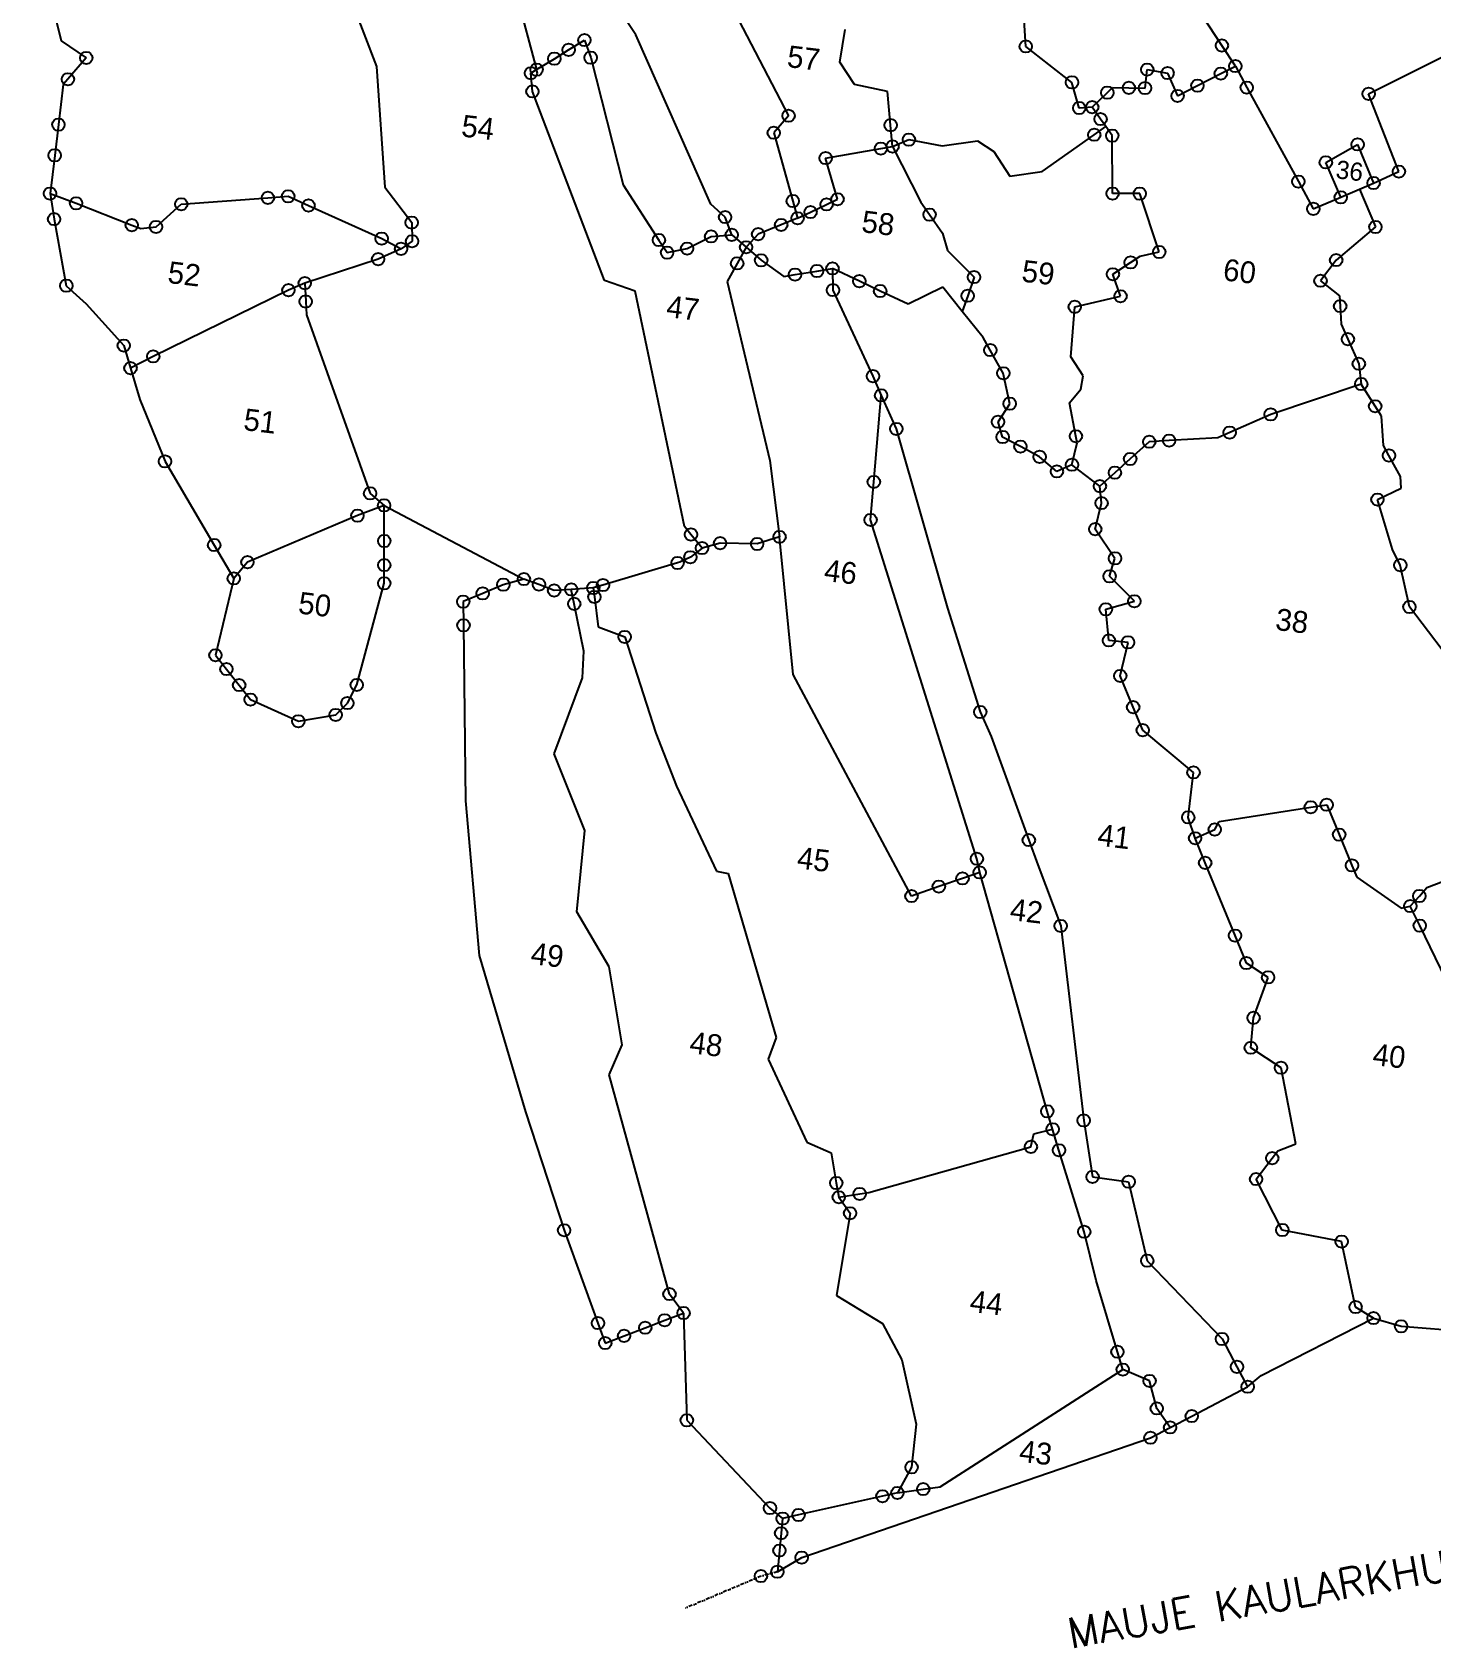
# Model space of a CAD drawing. Header units: metres. Extents: x 266699 to 267923, y 2141560 to 2142908.
# Drawn here: x 266699 to 267291, y 2141752 to 2142436 of the extents above; entities that cross this region are included whole.
import ezdxf

# ---------------------------------------------------------------- set-up
doc = ezdxf.new("R2010")
doc.units = ezdxf.units.M
doc.header["$LTSCALE"] = 0.3
doc.linetypes.add('DIVIDE', pattern=[1.25, 0.5, -0.25, 0, -0.25, 0, -0.25])
for name, color, linetype in [('POLY_PARCEL', 6, 'Continuous'), ('SYM_STONE', 1, 'Continuous'), ('TEXT_MAPOUT', 7, 'Continuous'), ('TEXT_PARCEL', 7, 'Continuous'), ('V_BOUND_LINE', 7, 'Continuous'), ('V_DIVIDE_LINE', 7, 'DIVIDE')]:
    doc.layers.add(name, color=color, linetype=linetype)
doc.styles.get("Standard").update_dxf_attribs({"font": 'simplex.shx'})
doc.styles.add('TEXT_MAP', font='', dxfattribs={"height": 1.8})
doc.styles.get('TEXT_MAP').set_extended_font_data('Kruti Dev 050')

msp = doc.modelspace()

# ---------------------------------------------------------------- linework, layer by layer
at = {"layer": 'POLY_PARCEL'}
for p, q in [((266804.32, 2142527.02), (266844.8, 2142421.33)), ((266895.31, 2142484.28), (266912.53, 2142420.04)), ((266977.18, 2142481.13), (267019.13, 2142400.56)), ((267202.47, 2142430.27), (267176.3, 2142470.42)), ((266954.47, 2142434.82), (266936.51, 2142462.03)), ((267119.5, 2142429.89), (267118.19, 2142450.14)), ((267040.81, 2142423.16), (267043.09, 2142437.1)), ((266926.09, 2142428.42), (266932.78, 2142432.56)), ((266932.78, 2142432.56), (266935.41, 2142425.12)), ((266986.18, 2142363.18), (266954.47, 2142434.82)), ((267139.05, 2142414.67), (267119.5, 2142429.89)), ((267208.16, 2142421.55), (267202.47, 2142430.27)), ((266912.53, 2142420.04), (266920.04, 2142424.68)), ((266920.04, 2142424.68), (266926.09, 2142428.42)), ((266935.41, 2142425.12), (266949.11, 2142371.26)), ((267047.05, 2142413.82), (267040.81, 2142423.16)), ((267264.56, 2142409.81), (267299.42, 2142427.28)), ((266844.8, 2142421.33), (266848.29, 2142370.31)), ((266910.12, 2142418.54), (266912.53, 2142420.04)), ((266910.78, 2142410.82), (266910.12, 2142418.54)), ((267169.94, 2142412.25), (267170.87, 2142420.06)), ((267170.87, 2142420.06), (267179.51, 2142418.58)), ((267179.51, 2142418.58), (267183.71, 2142408.93)), ((267192.12, 2142413.27), (267202.01, 2142418.38)), ((267202.01, 2142418.38), (267208.16, 2142421.55)), ((267208.16, 2142421.55), (267212.97, 2142412.45)), ((266941.23, 2142330.89), (266910.78, 2142410.82)), ((267061.04, 2142410.86), (267047.05, 2142413.82)), ((267062.33, 2142396.55), (267061.04, 2142410.86)), ((267142.1, 2142403.82), (267139.05, 2142414.67)), ((267147.6, 2142404.17), (267154, 2142410.3)), ((267154, 2142410.3), (267156.24, 2142412.45)), ((267156.24, 2142412.45), (267163.13, 2142412.35)), ((267163.13, 2142412.35), (267169.94, 2142412.25)), ((267183.71, 2142408.93), (267192.12, 2142413.27)), ((267212.97, 2142412.45), (267234.82, 2142372.69)), ((267277.36, 2142376.91), (267264.56, 2142409.81)), ((267147.6, 2142404.17), (267142.1, 2142403.82)), ((267151.14, 2142399.15), (267147.6, 2142404.17)), ((267019.13, 2142400.56), (267012.85, 2142393.34)), ((267063.15, 2142387.53), (267062.33, 2142396.55)), ((267148.47, 2142392.48), (267153.4, 2142395.93)), ((267153.4, 2142395.93), (267151.14, 2142399.15)), ((267156.09, 2142392.12), (267153.4, 2142395.93)), ((267012.85, 2142393.34), (267020.92, 2142364.46)), ((267063.15, 2142387.53), (267070.05, 2142390.43)), ((267070.05, 2142390.43), (267084.16, 2142387.78)), ((267084.16, 2142387.78), (267099.05, 2142389.93)), ((267099.05, 2142389.93), (267105.93, 2142385.46)), ((267126.37, 2142377.01), (267148.47, 2142392.48)), ((267156.23, 2142367.62), (267156.09, 2142392.12)), ((267034.83, 2142382.62), (267058.2, 2142386.67)), ((267039.84, 2142365.24), (267034.83, 2142382.62)), ((267058.2, 2142386.67), (267063.15, 2142387.53)), ((267063.15, 2142387.53), (267075.12, 2142364.01)), ((267105.93, 2142385.46), (267112.76, 2142375.02)), ((267246.44, 2142380.82), (267259.9, 2142388.41)), ((267259.9, 2142388.41), (267266.64, 2142372.08)), ((267112.76, 2142375.02), (267126.37, 2142377.01)), ((267252.76, 2142366.04), (267246.44, 2142380.82)), ((267266.64, 2142372.08), (267277.36, 2142376.91)), ((266848.29, 2142370.31), (266859.68, 2142355.34)), ((266949.11, 2142371.26), (266964.28, 2142347.97)), ((267234.82, 2142372.69), (267241.15, 2142361.17)), ((267252.76, 2142366.04), (267260.66, 2142369.48)), ((267260.66, 2142369.48), (267266.64, 2142372.08)), ((267260.66, 2142369.48), (267267.43, 2142353.49)), ((266706.66, 2142367.63), (266717.69, 2142363.49)), ((266717.69, 2142363.49), (266741.25, 2142354.25)), ((266751.51, 2142353.51), (266762.19, 2142363.11)), ((266762.19, 2142363.11), (266798.84, 2142365.82)), ((266798.84, 2142365.82), (266807.43, 2142366.46)), ((266807.43, 2142366.46), (266816.02, 2142362.57)), ((266816.02, 2142362.57), (266846.98, 2142348.57)), ((266992.28, 2142357.67), (266986.18, 2142363.18)), ((267020.92, 2142364.46), (267022.96, 2142357.17)), ((267028.43, 2142359.78), (267035.2, 2142363.02)), ((267035.2, 2142363.02), (267039.84, 2142365.24)), ((267075.12, 2142364.01), (267078.81, 2142358.7)), ((267167.71, 2142367.59), (267156.23, 2142367.62)), ((267175.96, 2142342.9), (267167.71, 2142367.59)), ((267241.15, 2142361.17), (267252.76, 2142366.04)), ((266859.68, 2142355.34), (266859.84, 2142347.43)), ((266995.09, 2142350.16), (266992.28, 2142357.67)), ((267022.96, 2142357.17), (267016, 2142354.36)), ((267022.96, 2142357.17), (267028.43, 2142359.78)), ((267078.81, 2142358.7), (267084.28, 2142350.84)), ((266741.25, 2142354.25), (266745.11, 2142352.85)), ((266745.11, 2142352.85), (266751.51, 2142353.51)), ((266846.98, 2142348.57), (266855.19, 2142344.23)), ((266964.28, 2142347.97), (266967.76, 2142342.62)), ((266976.2, 2142344.35), (266986.34, 2142349.48)), ((266986.34, 2142349.48), (266995.09, 2142350.16)), ((266995.09, 2142350.16), (267001.17, 2142344.91)), ((267006.26, 2142350.44), (267001.17, 2142344.91)), ((267016, 2142354.36), (267006.26, 2142350.44)), ((267084.28, 2142350.84), (267086.38, 2142343.47)), ((267267.43, 2142353.49), (267250.81, 2142339.47)), ((266855.19, 2142344.23), (266845.48, 2142339.86)), ((266859.84, 2142347.43), (266855.19, 2142344.23)), ((266967.76, 2142342.62), (266976.2, 2142344.35)), ((267001.17, 2142344.91), (266997.38, 2142338.09)), ((267001.17, 2142344.91), (267007.55, 2142339.39)), ((267086.38, 2142343.47), (267097.59, 2142332.27)), ((267163.86, 2142338.47), (267167.94, 2142341.19)), ((267167.94, 2142341.19), (267175.96, 2142342.9)), ((266845.48, 2142339.86), (266814.45, 2142329.71)), ((266997.38, 2142338.09), (266993.1, 2142330.38)), ((267007.55, 2142339.39), (267017.2, 2142332.57)), ((267021.86, 2142333.34), (267031.16, 2142334.86)), ((267031.16, 2142334.86), (267037.73, 2142335.94)), ((267049.09, 2142330.56), (267037.73, 2142335.94)), ((267037.73, 2142335.94), (267037.92, 2142326.79)), ((267156.36, 2142333.49), (267163.86, 2142338.47)), ((267250.81, 2142339.47), (267244.18, 2142330.74)), ((266814.45, 2142329.71), (266807.55, 2142326.75)), ((266814.45, 2142329.71), (266814.84, 2142321.96)), ((266954.3, 2142326.3), (266941.23, 2142330.89)), ((266993.1, 2142330.38), (267011.2, 2142254.74)), ((267017.2, 2142332.57), (267021.86, 2142333.34)), ((267057.89, 2142326.4), (267049.09, 2142330.56)), ((267084.39, 2142328.08), (267069.75, 2142320.8)), ((267092.62, 2142317.66), (267084.39, 2142328.08)), ((267097.59, 2142332.27), (267094.91, 2142324.39)), ((267159.6, 2142324.18), (267156.36, 2142333.49)), ((267244.18, 2142330.74), (267252.24, 2142324.37)), ((266807.55, 2142326.75), (266750.32, 2142298.74)), ((266814.84, 2142321.96), (266815.11, 2142316.3)), ((266975.09, 2142226.76), (266954.3, 2142326.3)), ((267037.92, 2142326.79), (267054.85, 2142290.38)), ((267069.75, 2142320.8), (267057.89, 2142326.4)), ((267094.91, 2142324.39), (267092.62, 2142317.66)), ((267140.2, 2142319.7), (267159.6, 2142324.18)), ((267252.24, 2142324.37), (267252.5, 2142320)), ((266815.11, 2142316.3), (266842.09, 2142240.79)), ((267101.5, 2142306.7), (267092.62, 2142317.66)), ((267138.62, 2142298.54), (267140.2, 2142319.7)), ((267252.5, 2142320), (267252.96, 2142312.42)), ((267252.96, 2142312.42), (267255.79, 2142306.03)), ((267104.49, 2142301.39), (267101.5, 2142306.7)), ((267109.99, 2142291.61), (267104.49, 2142301.39)), ((267255.79, 2142306.03), (267260.4, 2142295.61)), ((266750.32, 2142298.74), (266740.72, 2142293.75)), ((267143.8, 2142290.56), (267138.62, 2142298.54)), ((267260.4, 2142295.61), (267261.43, 2142287.05)), ((267054.85, 2142290.38), (267058.29, 2142282.26)), ((267112.68, 2142278.73), (267109.99, 2142291.61)), ((267142.78, 2142284.88), (267143.8, 2142290.56)), ((267261.43, 2142287.05), (267223.12, 2142274.19)), ((267267.32, 2142277.63), (267261.43, 2142287.05)), ((267055.2, 2142245.62), (267058.29, 2142282.26)), ((267058.29, 2142282.26), (267064.72, 2142268.07)), ((267138.02, 2142279.15), (267142.78, 2142284.88)), ((267107.75, 2142271.07), (267112.68, 2142278.73)), ((267140.7, 2142264.97), (267138.02, 2142279.15)), ((267223.12, 2142274.19), (267205.77, 2142266.52)), ((267269.95, 2142273.42), (267267.32, 2142277.63)), ((267270.86, 2142260.99), (267269.95, 2142273.42)), ((267064.72, 2142268.07), (267086.38, 2142192.23)), ((267109.71, 2142264.63), (267107.75, 2142271.07)), ((267205.77, 2142266.52), (267200.79, 2142264.32)), ((267117.23, 2142260.6), (267109.71, 2142264.63)), ((267125.36, 2142256.24), (267117.23, 2142260.6)), ((267139.05, 2142252.88), (267141.23, 2142262.16)), ((267141.23, 2142262.16), (267140.7, 2142264.97)), ((267171.75, 2142262.62), (267163.66, 2142255.34)), ((267180.15, 2142263.11), (267171.75, 2142262.62)), ((267200.79, 2142264.32), (267180.15, 2142263.11)), ((267273.16, 2142256.8), (267270.86, 2142260.99)), ((267011.2, 2142254.74), (267015.33, 2142222.37)), ((267132.65, 2142250.07), (267125.36, 2142256.24)), ((267139.05, 2142252.88), (267132.65, 2142250.07)), ((267150.86, 2142243.83), (267139.05, 2142252.88)), ((267163.66, 2142255.34), (267157.19, 2142249.53)), ((267278.01, 2142247.98), (267273.16, 2142256.8)), ((267053.84, 2142229.54), (267055.2, 2142245.62)), ((267157.19, 2142249.53), (267150.86, 2142243.83)), ((267278.29, 2142242.93), (267278.01, 2142247.98)), ((266842.09, 2142240.79), (266847.99, 2142235.71)), ((267151.56, 2142236.68), (267150.86, 2142243.83)), ((267268.29, 2142238.16), (267278.29, 2142242.93)), ((266847.99, 2142235.71), (266836.72, 2142231.36)), ((267148.88, 2142225.65), (267151.56, 2142236.68)), ((267274.68, 2142216.99), (267268.29, 2142238.16)), ((266836.72, 2142231.36), (266790.18, 2142211.68)), ((266977.84, 2142223.39), (266975.09, 2142226.76)), ((267098.82, 2142086.21), (267053.84, 2142229.54)), ((267157.24, 2142213.3), (267148.88, 2142225.65)), ((266982.52, 2142217.65), (266977.84, 2142223.39)), ((266990.17, 2142219.71), (266982.52, 2142217.65)), ((267005.82, 2142219.37), (266990.17, 2142219.71)), ((267015.33, 2142222.37), (267005.82, 2142219.37)), ((267021.09, 2142164.11), (267015.33, 2142222.37)), ((266790.18, 2142211.68), (266784.4, 2142204.81)), ((266972.18, 2142211.33), (266940.61, 2142201.97)), ((266973.12, 2142211.61), (266972.18, 2142211.33)), ((266977.59, 2142213.77), (266973.12, 2142211.61)), ((266982.52, 2142217.65), (266977.59, 2142213.77)), ((267154.97, 2142205.7), (267157.24, 2142213.3)), ((267277.96, 2142210.41), (267274.68, 2142216.99)), ((266913.54, 2142202.22), (266907.17, 2142204.52)), ((267165.44, 2142195.14), (267154.97, 2142205.7)), ((267281.81, 2142192.72), (267277.96, 2142210.41)), ((266919.96, 2142199.69), (266913.54, 2142202.22)), ((266927.2, 2142200.16), (266919.96, 2142199.69)), ((266936.51, 2142200.76), (266927.2, 2142200.16)), ((266928.45, 2142194.06), (266927.2, 2142200.16)), ((266940.61, 2142201.97), (266936.51, 2142200.76)), ((266936.51, 2142200.76), (266936.98, 2142196.96)), ((266932.58, 2142174.01), (266928.45, 2142194.06)), ((266936.98, 2142196.96), (266938.54, 2142184.33)), ((267086.38, 2142192.23), (267100.22, 2142148.3)), ((267153.37, 2142191.74), (267165.44, 2142195.14)), ((267154.67, 2142178.57), (267153.37, 2142191.74)), ((267303.64, 2142163.96), (267281.81, 2142192.72)), ((266938.54, 2142184.33), (266949.8, 2142180.07)), ((266949.8, 2142180.07), (266963, 2142139.36)), ((267162.75, 2142177.76), (267154.67, 2142178.57)), ((267159.45, 2142163.55), (267162.75, 2142177.76)), ((266931.88, 2142162.81), (266932.58, 2142174.01)), ((267071.15, 2142070.41), (267021.09, 2142164.11)), ((267164.93, 2142150.34), (267159.45, 2142163.55)), ((266920, 2142130.58), (266931.88, 2142162.81)), ((267168.97, 2142140.61), (267164.93, 2142150.34)), ((267100.22, 2142148.3), (267104.81, 2142137.99)), ((266963, 2142139.36), (266971.72, 2142116.9)), ((267104.81, 2142137.99), (267120.78, 2142094.1)), ((267190.45, 2142122.74), (267168.97, 2142140.61)), ((266932.99, 2142098.2), (266920, 2142130.58)), ((267188.25, 2142103.72), (267190.45, 2142122.74)), ((266971.72, 2142116.9), (266988.61, 2142080.9)), ((267240.05, 2142107.99), (267246.81, 2142109.03)), ((267246.81, 2142109.03), (267252.08, 2142096.41)), ((267191.13, 2142094.9), (267188.25, 2142103.72)), ((267199.44, 2142098.59), (267201.29, 2142102.01)), ((267201.29, 2142102.01), (267240.05, 2142107.99)), ((266929.57, 2142063.79), (266932.99, 2142098.2)), ((267191.13, 2142094.9), (267199.44, 2142098.59)), ((267252.08, 2142096.41), (267257.51, 2142083.39)), ((267120.78, 2142094.1), (267124.57, 2142083.68)), ((267195.4, 2142084.48), (267191.13, 2142094.9)), ((267099.99, 2142080.4), (267098.82, 2142086.21)), ((267124.57, 2142083.68), (267134.27, 2142057.8)), ((267208.03, 2142053.71), (267195.4, 2142084.48)), ((267257.51, 2142083.39), (267259.62, 2142078.35)), ((266988.61, 2142080.9), (266993.51, 2142079.94)), ((266993.51, 2142079.94), (267013.9, 2142010.64)), ((267082.72, 2142074.42), (267071.15, 2142070.41)), ((267092.73, 2142077.89), (267082.72, 2142074.42)), ((267099.99, 2142080.4), (267092.73, 2142077.89)), ((267128.59, 2141979.35), (267099.99, 2142080.4)), ((267259.62, 2142078.35), (267278.37, 2142065.29)), ((267289.21, 2142073.98), (267305.07, 2142080.16)), ((267282.19, 2142066.18), (267286.02, 2142070.44)), ((267286.02, 2142070.44), (267289.21, 2142073.98)), ((266943.26, 2142040.5), (266929.57, 2142063.79)), ((267278.37, 2142065.29), (267282.19, 2142066.18)), ((267286.2, 2142057.91), (267282.19, 2142066.18)), ((267134.27, 2142057.8), (267143.99, 2141975.51)), ((267306.08, 2142016.93), (267286.2, 2142057.91)), ((267212.81, 2142042.05), (267208.03, 2142053.71)), ((266948.75, 2142007.45), (266943.26, 2142040.5)), ((267222.01, 2142036.03), (267212.81, 2142042.05)), ((267215.86, 2142018.91), (267222.01, 2142036.03)), ((267214.72, 2142006.26), (267215.86, 2142018.91)), ((266943.28, 2141994.72), (266948.75, 2142007.45)), ((267013.9, 2142010.64), (267010.53, 2142001.39)), ((267227.49, 2141997.77), (267214.72, 2142006.26)), ((267010.53, 2142001.39), (267026.88, 2141966.25)), ((266968.75, 2141902.02), (266943.28, 2141994.72)), ((267233.7, 2141965.62), (267227.49, 2141997.77)), ((267130.87, 2141971.76), (267128.59, 2141979.35)), ((267143.99, 2141975.51), (267147.76, 2141951.59)), ((267026.88, 2141966.25), (267037.1, 2141961.83)), ((267121.68, 2141964.32), (267122.92, 2141969.83)), ((267122.92, 2141969.83), (267130.87, 2141971.76)), ((267133.54, 2141962.89), (267130.87, 2141971.76)), ((267226.2, 2141962.68), (267233.7, 2141965.62)), ((267037.1, 2141961.83), (267039.32, 2141949.03)), ((267053.03, 2141945.04), (267121.68, 2141964.32)), ((267144.23, 2141928.42), (267133.54, 2141962.89)), ((267216.92, 2141950.68), (267223.76, 2141959.54)), ((267223.76, 2141959.54), (267226.2, 2141962.68)), ((267147.76, 2141951.59), (267163.01, 2141949.56)), ((267039.32, 2141949.03), (267040.37, 2141943)), ((267049.22, 2141944.42), (267053.03, 2141945.04)), ((267163.01, 2141949.56), (267170.89, 2141916.16)), ((267228.04, 2141929.14), (267216.92, 2141950.68)), ((267040.37, 2141943), (267049.22, 2141944.42)), ((267040.37, 2141943), (267045.15, 2141936.25)), ((267045.15, 2141936.25), (267039.37, 2141901.37)), ((267149.27, 2141907.81), (267144.23, 2141928.42)), ((267253.13, 2141924.24), (267228.04, 2141929.14)), ((267259.05, 2141896.52), (267253.13, 2141924.24)), ((267170.89, 2141916.16), (267202.53, 2141883.03)), ((267158.28, 2141877.61), (267149.27, 2141907.81)), ((266974.7, 2141894.02), (266968.75, 2141902.02)), ((267039.37, 2141901.37), (267058.94, 2141889.52)), ((267266.64, 2141891.89), (267259.05, 2141896.52)), ((267058.94, 2141889.52), (267066.99, 2141874.18)), ((267160.53, 2141870.08), (267158.28, 2141877.61)), ((267202.53, 2141883.03), (267208.85, 2141871.25)), ((267066.99, 2141874.18), (267073.09, 2141846.95)), ((267083.22, 2141820.54), (267160.53, 2141870.08)), ((267171.89, 2141865.28), (267160.53, 2141870.08)), ((267208.85, 2141871.25), (267213.36, 2141862.84)), ((267174.92, 2141853.66), (267171.89, 2141865.28)), ((267180.57, 2141845.61), (267174.92, 2141853.66)), ((267073.09, 2141846.95), (267071.19, 2141828.75)), ((267071.19, 2141828.75), (267065.18, 2141817.91)), ((267058.87, 2141816.51), (267023.37, 2141808.57)), ((267065.18, 2141817.91), (267058.87, 2141816.51)), ((267065.18, 2141817.91), (267076.11, 2141819.51)), ((267076.11, 2141819.51), (267083.22, 2141820.54)), ((267023.37, 2141808.57), (267016.62, 2141807.06))]:
    msp.add_line(p, q, dxfattribs=at)
at = {"layer": 'SYM_STONE'}
for centre in [(266926.09, 2142428.42), (266932.78, 2142432.56), (267119.5, 2142429.89), (267202.47, 2142430.27), (266722, 2142425), (266920.04, 2142424.68), (266935.41, 2142425.12), (267208.16, 2142421.55), (266714.24, 2142415.98), (266910.12, 2142418.54), (266912.53, 2142420.04), (267139.05, 2142414.67), (267170.87, 2142420.06), (267179.51, 2142418.58), (267202.01, 2142418.38), (266910.78, 2142410.82), (267154, 2142410.3), (267163.13, 2142412.35), (267169.94, 2142412.25), (267183.71, 2142408.93), (267192.12, 2142413.27), (267212.97, 2142412.45), (267264.56, 2142409.81), (267019.13, 2142400.56), (267142.1, 2142403.82), (267147.6, 2142404.17), (266710.22, 2142396.78), (267012.85, 2142393.34), (267062.33, 2142396.55), (267151.14, 2142399.15), (267058.2, 2142386.67), (267063.15, 2142387.53), (267070.05, 2142390.43), (267148.47, 2142392.48), (267156.09, 2142392.12), (267259.9, 2142388.41), (266708.63, 2142383.79), (267034.83, 2142382.62), (267246.44, 2142380.82), (267234.82, 2142372.69), (267277.36, 2142376.91), (266706.66, 2142367.63), (266798.84, 2142365.82), (266807.43, 2142366.46), (267156.23, 2142367.62), (267167.71, 2142367.59), (267252.76, 2142366.04), (267266.64, 2142372.08), (266717.69, 2142363.49), (266762.19, 2142363.11), (266816.02, 2142362.57), (267020.92, 2142364.46), (267028.43, 2142359.78), (267035.2, 2142363.02), (267039.84, 2142365.24), (267241.15, 2142361.17), (266708.38, 2142356.81), (266741.25, 2142354.25), (266751.51, 2142353.51), (266859.68, 2142355.34), (266992.28, 2142357.67), (267016, 2142354.36), (267022.96, 2142357.17), (267078.81, 2142358.7), (267267.43, 2142353.49), (266846.98, 2142348.57), (266859.84, 2142347.43), (266964.28, 2142347.97), (266986.34, 2142349.48), (266995.09, 2142350.16), (267006.26, 2142350.44), (266845.48, 2142339.86), (266855.19, 2142344.23), (266967.76, 2142342.62), (266976.2, 2142344.35), (267001.17, 2142344.91), (267007.55, 2142339.39), (267163.86, 2142338.47), (267175.96, 2142342.9), (267250.81, 2142339.47), (266997.38, 2142338.09), (267021.86, 2142333.34), (267031.16, 2142334.86), (267037.73, 2142335.94), (267097.59, 2142332.27), (267156.36, 2142333.49), (266713.56, 2142328.65), (266807.55, 2142326.75), (266814.45, 2142329.71), (267037.92, 2142326.79), (267049.09, 2142330.56), (267057.89, 2142326.4), (267244.18, 2142330.74), (266814.84, 2142321.96), (267094.91, 2142324.39), (267140.2, 2142319.7), (267159.6, 2142324.18), (267252.5, 2142320), (267255.79, 2142306.03), (266737.86, 2142303.31), (266750.32, 2142298.74), (267104.49, 2142301.39), (266740.72, 2142293.75), (267109.99, 2142291.61), (267260.4, 2142295.61), (267054.85, 2142290.38), (267261.43, 2142287.05), (267058.29, 2142282.26), (267112.68, 2142278.73), (267267.32, 2142277.63), (267107.75, 2142271.07), (267223.12, 2142274.19), (267064.72, 2142268.07), (267109.71, 2142264.63), (267140.7, 2142264.97), (267205.77, 2142266.52), (267117.23, 2142260.6), (267171.75, 2142262.62), (267180.15, 2142263.11), (267273.16, 2142256.8), (266755.32, 2142254.32), (267125.36, 2142256.24), (267132.65, 2142250.07), (267139.05, 2142252.88), (267157.19, 2142249.53), (267163.66, 2142255.34), (267055.2, 2142245.62), (267150.86, 2142243.83), (266842.09, 2142240.79), (267151.56, 2142236.68), (267268.29, 2142238.16), (266836.72, 2142231.36), (266847.99, 2142235.71), (267053.84, 2142229.54), (266977.84, 2142223.39), (267015.33, 2142222.37), (267148.88, 2142225.65), (266776.11, 2142218.93), (266848.08, 2142220.64), (266982.52, 2142217.65), (266990.17, 2142219.71), (267005.82, 2142219.37), (266790.18, 2142211.68), (266848.08, 2142210.45), (266972.18, 2142211.33), (266977.59, 2142213.77), (267157.24, 2142213.3), (267277.96, 2142210.41), (266784.4, 2142204.81), (266848.07, 2142202.74), (266898.44, 2142202.15), (266907.17, 2142204.52), (266913.54, 2142202.22), (266940.61, 2142201.97), (267154.97, 2142205.7), (266881.48, 2142194.97), (266889.72, 2142198.46), (266919.96, 2142199.69), (266927.2, 2142200.16), (266936.51, 2142200.76), (266936.98, 2142196.96), (267165.44, 2142195.14), (266928.45, 2142194.06), (267153.37, 2142191.74), (267281.81, 2142192.72), (266881.6, 2142184.96), (266949.8, 2142180.07), (267154.67, 2142178.57), (267162.75, 2142177.76), (266776.66, 2142172.3), (266781.3, 2142166.45), (267159.45, 2142163.55), (266786.68, 2142159.66), (266836.46, 2142159.74), (266791.51, 2142153.55), (266827.53, 2142147.06), (266832.47, 2142152.04), (267100.22, 2142148.3), (267164.93, 2142150.34), (266811.73, 2142144.4), (267168.97, 2142140.61), (267190.45, 2142122.74), (267240.05, 2142107.99), (267246.81, 2142109.03), (267188.25, 2142103.72), (267120.78, 2142094.1), (267191.13, 2142094.9), (267199.44, 2142098.59), (267252.08, 2142096.41), (267098.82, 2142086.21), (267099.99, 2142080.4), (267195.4, 2142084.48), (267257.51, 2142083.39), (267082.72, 2142074.42), (267092.73, 2142077.89), (267071.15, 2142070.41), (267282.19, 2142066.18), (267286.02, 2142070.44), (267134.27, 2142057.8), (267208.03, 2142053.71), (267286.2, 2142057.91), (267212.81, 2142042.05), (267222.01, 2142036.03), (267215.86, 2142018.91), (267214.72, 2142006.26), (267227.49, 2141997.77), (267128.59, 2141979.35), (267130.87, 2141971.76), (267143.99, 2141975.51), (267121.68, 2141964.32), (267133.54, 2141962.89), (267223.76, 2141959.54), (267039.32, 2141949.03), (267147.76, 2141951.59), (267163.01, 2141949.56), (267216.92, 2141950.68), (267040.37, 2141943), (267049.22, 2141944.42), (267045.15, 2141936.25), (266924.16, 2141929.02), (267144.23, 2141928.42), (267228.04, 2141929.14), (267253.13, 2141924.24), (267170.89, 2141916.16), (266968.75, 2141902.02), (267259.05, 2141896.52), (266938.5, 2141889.74), (266958.48, 2141887.8), (266966.73, 2141890.97), (266974.7, 2141894.02), (267266.64, 2141891.89), (267278.3, 2141888.4), (266941.57, 2141881.31), (266949.53, 2141884.37), (267202.53, 2141883.03), (267158.28, 2141877.61), (267160.53, 2141870.08), (267208.85, 2141871.25), (267171.89, 2141865.28), (267213.36, 2141862.84), (267174.92, 2141853.66), (266976.1, 2141848.62), (267189.71, 2141850.41), (267172.24, 2141841.26), (267180.57, 2141845.61), (267071.19, 2141828.75), (267076.11, 2141819.51), (267058.87, 2141816.51), (267065.18, 2141817.91), (267011.27, 2141811.51), (267016.62, 2141807.06), (267023.37, 2141808.57), (267016.01, 2141800.85), (267015.28, 2141793.53), (267024.69, 2141790.55), (267007.45, 2141782.73), (267014.4, 2141784.55)]:
    msp.add_circle(centre, 2.62, dxfattribs=at)
at = {"layer": 'V_BOUND_LINE'}
for p, q in [((266699.17, 2142482.1), (266711.45, 2142432.22)), ((266711.45, 2142432.22), (266722, 2142425)), ((266722, 2142425), (266714.24, 2142415.98)), ((266712.29, 2142413.7), (266710.22, 2142396.78)), ((266714.24, 2142415.98), (266712.29, 2142413.7)), ((266710.22, 2142396.78), (266708.63, 2142383.79)), ((266708.63, 2142383.79), (266706.66, 2142367.63)), ((266706.66, 2142367.63), (266708.38, 2142356.81)), ((266708.38, 2142356.81), (266713.56, 2142328.65)), ((266713.56, 2142328.65), (266721.95, 2142321.02)), ((266721.95, 2142321.02), (266737.86, 2142303.31)), ((266737.86, 2142303.31), (266740.72, 2142293.75)), ((266740.72, 2142293.75), (266744.7, 2142280.46)), ((266744.7, 2142280.46), (266755.32, 2142254.32)), ((266755.32, 2142254.32), (266776.11, 2142218.93)), ((266848.08, 2142220.64), (266847.99, 2142235.71)), ((266847.99, 2142235.71), (266907.17, 2142204.52)), ((266776.11, 2142218.93), (266784.4, 2142204.81)), ((266848.08, 2142210.45), (266848.08, 2142220.64)), ((266784.4, 2142204.81), (266776.66, 2142172.3)), ((266848.07, 2142202.74), (266848.08, 2142210.45)), ((266907.17, 2142204.52), (266898.44, 2142202.15)), ((266836.46, 2142159.74), (266848.07, 2142202.74)), ((266889.72, 2142198.46), (266881.48, 2142194.97)), ((266898.44, 2142202.15), (266889.72, 2142198.46)), ((266881.48, 2142194.97), (266881.6, 2142184.96)), ((266881.6, 2142184.96), (266882.48, 2142110.75)), ((266776.66, 2142172.3), (266781.3, 2142166.45)), ((266781.3, 2142166.45), (266786.68, 2142159.66)), ((266786.68, 2142159.66), (266791.51, 2142153.55)), ((266832.47, 2142152.04), (266836.46, 2142159.74)), ((266791.51, 2142153.55), (266811.73, 2142144.4)), ((266827.53, 2142147.06), (266832.47, 2142152.04)), ((266811.73, 2142144.4), (266827.53, 2142147.06)), ((266882.48, 2142110.75), (266888.18, 2142045.29)), ((266888.18, 2142045.29), (266907.81, 2141979.14)), ((266907.81, 2141979.14), (266924.16, 2141929.02)), ((266924.16, 2141929.02), (266938.5, 2141889.74)), ((266958.48, 2141887.8), (266966.73, 2141890.97)), ((266966.73, 2141890.97), (266974.7, 2141894.02)), ((266974.7, 2141894.02), (266976.1, 2141848.62)), ((267219.14, 2141867.54), (267266.64, 2141891.89)), ((267266.64, 2141891.89), (267278.3, 2141888.4)), ((266938.5, 2141889.74), (266941.57, 2141881.31)), ((266941.57, 2141881.31), (266949.53, 2141884.37)), ((266949.53, 2141884.37), (266958.48, 2141887.8)), ((267278.3, 2141888.4), (267311.62, 2141885.77)), ((267189.71, 2141850.41), (267213.36, 2141862.84)), ((267213.36, 2141862.84), (267219.14, 2141867.54)), ((267180.57, 2141845.61), (267189.71, 2141850.41)), ((266976.1, 2141848.62), (267011.27, 2141811.51)), ((267172.24, 2141841.26), (267180.57, 2141845.61)), ((267024.69, 2141790.55), (267172.24, 2141841.26)), ((267011.27, 2141811.51), (267016.62, 2141807.06)), ((267016.62, 2141807.06), (267016.01, 2141800.85)), ((267016.01, 2141800.85), (267015.28, 2141793.53)), ((267015.28, 2141793.53), (267014.4, 2141784.55)), ((267014.4, 2141784.55), (267024.69, 2141790.55))]:
    msp.add_line(p, q, dxfattribs=at)
at = {"layer": 'V_DIVIDE_LINE', "ltscale": 10}
for p, q in [((267007.45, 2141782.73), (266974.73, 2141768.85)), ((267014.4, 2141784.55), (267007.45, 2141782.73))]:
    msp.add_line(p, q, dxfattribs=at)

# ---------------------------------------------------------------- texts
at = {"layer": 'TEXT_MAPOUT'}
msp.add_text('MAUJE KAULARKHURD GAVCHI SHIV', height=12.8338, rotation=10.25241, dxfattribs=at).set_placement((267138.47, 2141752.04))
at = {"layer": 'TEXT_PARCEL', "style": 'TEXT_MAP'}
for s, height, p in [('57', 9.24, (267018.17, 2142421.2)), ('54', 9.24, (266880.37, 2142391.84)), ('36', 7.7, (267250.36, 2142374.12)), ('58', 9.24, (267049.68, 2142351.35)), ('52', 9.24, (266756.11, 2142329.86)), ('59', 9.24, (267117.43, 2142330.43)), ('60', 9.24, (267202.63, 2142330.97)), ('47', 9.24, (266967.11, 2142315.43)), ('51', 9.24, (266788.19, 2142267.61)), ('46', 9.24, (267033.83, 2142203.79)), ('50', 9.24, (266811.35, 2142190.02)), ('38', 9.24, (267224.79, 2142183.05)), ('41', 9.24, (267149.5, 2142091.85)), ('45', 9.24, (267022.4, 2142082.18)), ('42', 9.24, (267112.44, 2142060.33)), ('49', 9.24, (266909.71, 2142041.71)), ('48', 9.24, (266976.9, 2142003.99)), ('40', 9.24, (267265.89, 2141999)), ('44', 9.24, (267095.46, 2141894.56)), ('43', 9.24, (267116.36, 2141831.19))]:
    msp.add_text(s, height=height, rotation=353.16161, dxfattribs=at).set_placement(p)

doc.saveas('drawing.dxf')
